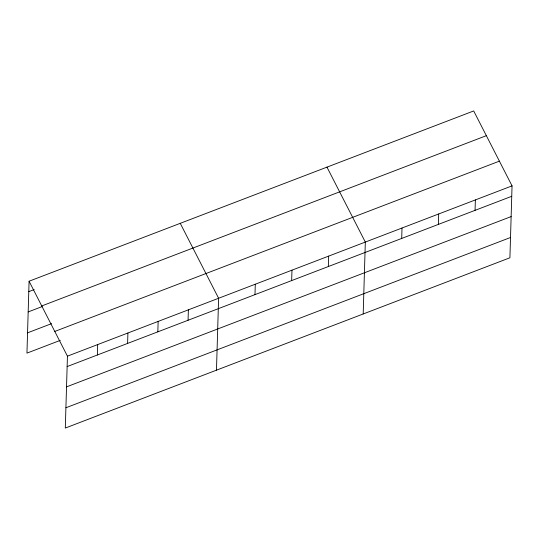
<?xml version="1.0" encoding="UTF-8"?>
<svg xmlns="http://www.w3.org/2000/svg" width="539" height="539" viewBox="0 0 539 539"><rect width="100%" height="100%" fill="white"/><g stroke="black" fill="none" stroke-linecap="round" stroke-linejoin="round"><path stroke-width="0.81" d="M29.086 281.223L67.442 356.158L65.307 428.054L509.914 257.777L512.05 185.874L473.693 110.946L29.086 281.223L26.95 353.126L60.287 340.358M97.364 354.999L97.674 344.576M127.602 343.417L127.911 333.001M157.833 331.835L158.143 321.419M188.064 320.26L188.374 309.837M216.476 370.158L218.612 298.262L180.248 223.328M254.981 294.631L255.291 284.215M291.66 280.583L291.97 270.167M328.339 266.536L328.649 256.113M363.198 313.967L365.327 242.065L326.971 167.137M401.703 238.44L402.006 228.017M438.382 224.392L438.692 213.97M475.061 210.345L475.371 199.922M28.776 291.646L34.2 289.564M41.739 305.95L486.353 135.673M28.169 311.933L42.13 306.59M27.55 332.839L51.582 323.636M54.783 331.431L499.39 161.148M67.442 356.158L512.05 185.874M67.132 366.574L511.74 196.297M66.533 386.867L511.14 216.584M65.913 407.767L510.521 237.49"/></g></svg>
